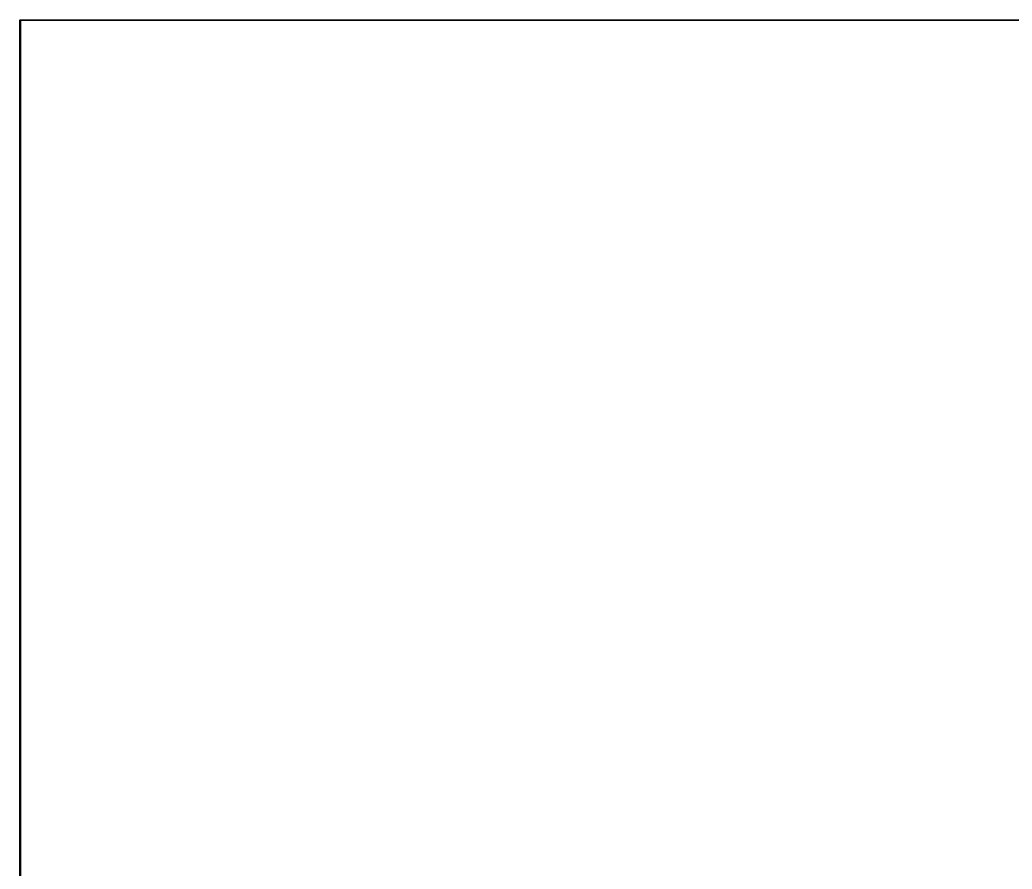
# Model space of a CAD drawing. Extents: x 24 to 204, y -176 to -24.
# Drawn here: x 24 to 113, y -100.2 to -24 of the extents above; entities that cross this region are included whole.
import ezdxf

# ---------------------------------------------------------------- set-up
doc = ezdxf.new("R2010")
doc.units = 0
doc.layers.add('BLACK', color=7, linetype='CONTINUOUS')

msp = doc.modelspace()

# ---------------------------------------------------------------- linework, layer by layer
at = {"layer": 'BLACK', "linetype": 'CONTINUOUS'}
for p, q in [((23.975, -24), (23.976903, -23.990433)), ((23.975, -154), (23.975, -24)), ((23.976903, -23.990433), (23.990433, -23.976903)), ((23.990433, -23.976903), (24, -23.975)), ((24, -23.975), (204, -23.975)), ((24.025, -24.025), (24.025, -153.975)), ((203.975, -24.025), (24.025, -24.025))]:
    msp.add_line(p, q, dxfattribs=at)

doc.saveas('drawing.dxf')
